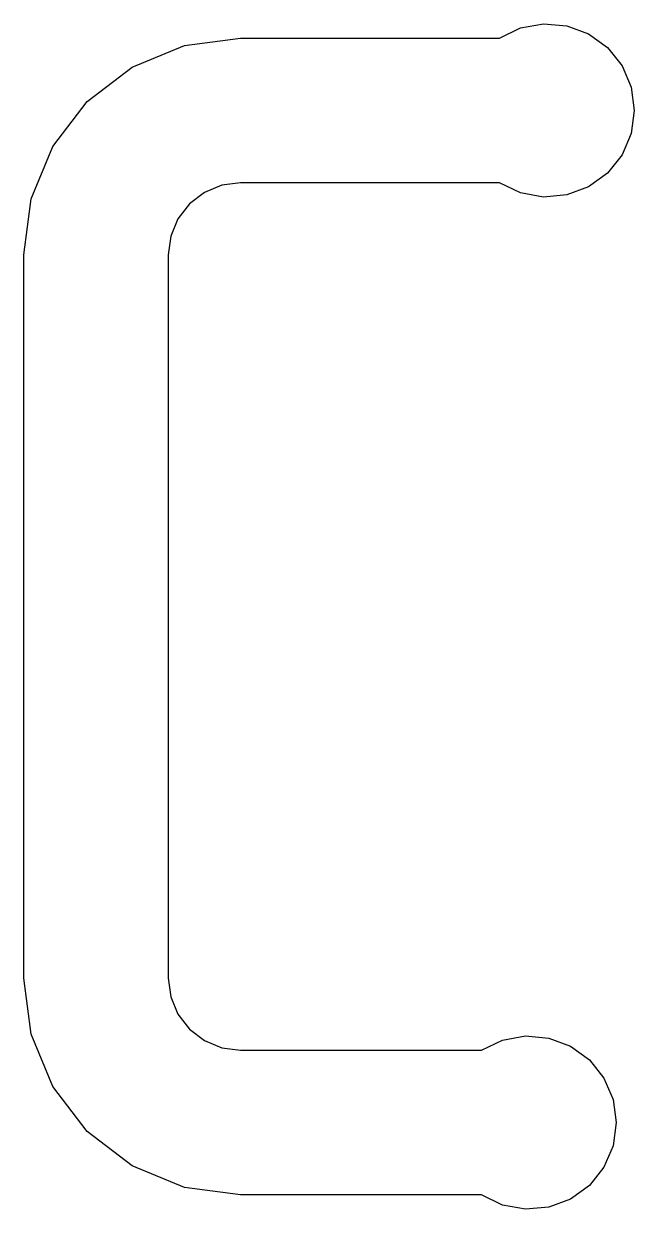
# Model space of a CAD drawing. Extents: x -0.4 to 0.45, y -0.82 to 0.82.
import ezdxf

# ---------------------------------------------------------------- set-up
doc = ezdxf.new("R2010")
doc.units = 0
doc.header["$MEASUREMENT"] = 0
doc.layers.add('L3', color=7, linetype='Continuous')

msp = doc.modelspace()

# ---------------------------------------------------------------- linework, layer by layer
at = {"layer": 'L3'}
msp.add_lwpolyline([(0.233668, -0.6), (0.262694, -0.585946), (0.294414, -0.58013), (0.326538, -0.582971), (0.356745, -0.594265), (0.382854, -0.613195), (0.402979, -0.638394), (0.415667, -0.668043), (0.42, -0.7), (0.415667, -0.731957), (0.402979, -0.761606), (0.382854, -0.786805), (0.356745, -0.805735), (0.326538, -0.817029), (0.294414, -0.81987), (0.262694, -0.814054), (0.233668, -0.8), (-0.1, -0.8), (-0.177646, -0.789778), (-0.25, -0.759808), (-0.312132, -0.712132), (-0.359808, -0.65), (-0.389778, -0.577646), (-0.4, -0.5), (-0.4, 0.5), (-0.389778, 0.577646), (-0.359808, 0.65), (-0.312132, 0.712132), (-0.25, 0.759808), (-0.177646, 0.789778), (-0.1, 0.8), (0.258668, 0.8), (0.287694, 0.814054), (0.319414, 0.81987), (0.351538, 0.817029), (0.381745, 0.805735), (0.407854, 0.786805), (0.427979, 0.761606), (0.440667, 0.731957), (0.445, 0.7), (0.440667, 0.668043), (0.427979, 0.638394), (0.407854, 0.613195), (0.381745, 0.594265), (0.351538, 0.582971), (0.319414, 0.58013), (0.287694, 0.585946), (0.258668, 0.6), (-0.1, 0.6), (-0.125882, 0.596593), (-0.15, 0.586603), (-0.170711, 0.570711), (-0.186603, 0.55), (-0.196593, 0.525882), (-0.2, 0.5), (-0.2, -0.5), (-0.196593, -0.525882), (-0.186603, -0.55), (-0.170711, -0.570711), (-0.15, -0.586603), (-0.125882, -0.596593), (-0.1, -0.6)], close=True, dxfattribs=at)

doc.saveas('drawing.dxf')
